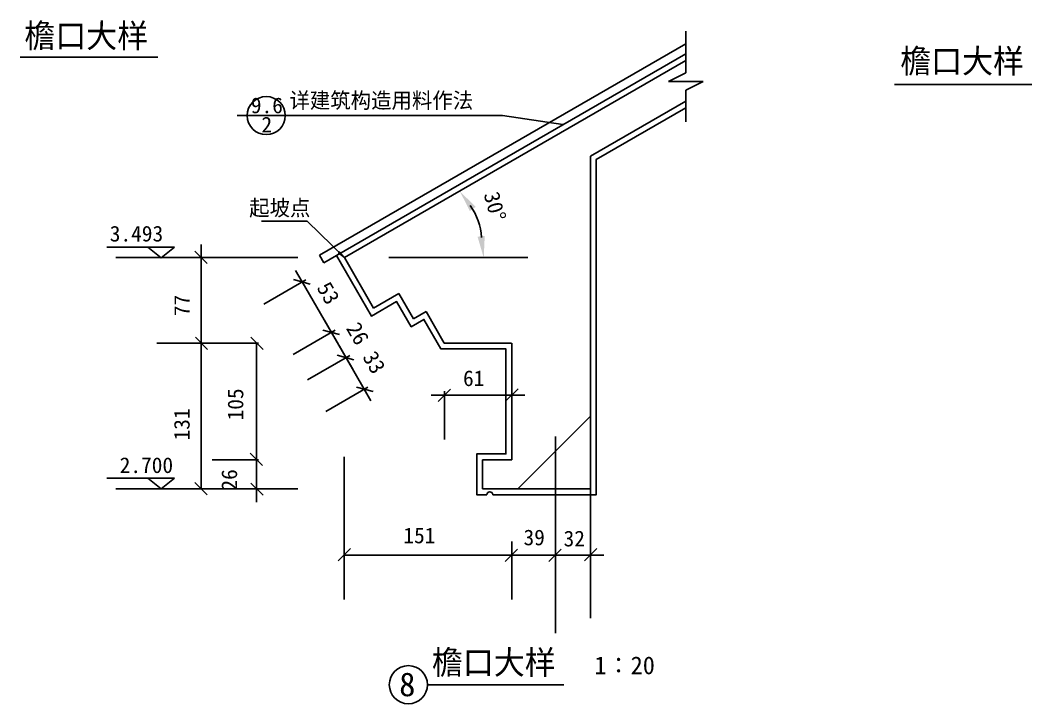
# Model space of a CAD drawing. Header units: metres. Extents: x -108 to 5385, y 1956 to 9038.
# Drawn here: x 876 to 4741, y 1956 to 4569 of the extents above; entities that cross this region are included whole.
import ezdxf

# ---------------------------------------------------------------- set-up
doc = ezdxf.new("R2010")
doc.units = ezdxf.units.M
for name, color, linetype in [('AXIS', 3, 'Continuous'), ('DIM', 3, 'Continuous'), ('DOTE', 9, 'Continuous'), ('PUB_DIM', 3, 'Continuous'), ('PUB_TITLE', 143, 'Continuous'), ('WALL', 4, 'Continuous'), ('填充', 8, 'Continuous')]:
    doc.layers.add(name, color=color, linetype=linetype)

# ---------------------------------------------------------------- blocks, each defined once
blk = doc.blocks.new('_ARROW')
blk.add_lwpolyline([(0, 0), (-1, 0.1), (-1, -0.1), (-1, -0.1), (0, 0)])
blk = doc.blocks.new('_ArchTick')
at = {"color": 6, "linetype": 'ByBlock'}
blk.add_lwpolyline([(-0.41, -0.41), (0.37, 0.37)], dxfattribs=at)

msp = doc.modelspace()

# ---------------------------------------------------------------- hatches: boundary and pattern name
at = {"layer": '填充'}
h = msp.add_hatch(dxfattribs=at)
h.set_pattern_fill('AN31C', scale=445.71)
h.set_pattern_definition([(45, (0, 0), (-1000.65, 1000.65), [])])
h.paths.add_polyline_path([(2753.88, 3334.56), (2753.88, 2888.86), (2642.46, 2888.86), (2642.46, 2777.43), (2753.88, 2777.43), (3054.73, 2777.43), (3054.73, 4049.42), (3418.94, 4259.69), (3418.94, 4301.46), (3485.16, 4334.57), (3352.71, 4334.57), (3418.94, 4367.68), (3418.94, 4414.09), (2114.72, 3661.1), (2226.14, 3468.1), (2322.64, 3523.81), (2378.35, 3427.32), (2426.6, 3455.17), (2496.24, 3334.56)])

# ---------------------------------------------------------------- linework, layer by layer
for p, q in [((1927.57, 4204.09), (1743.31, 4204.09)), ((1207.11, 3701.18), (1465.72, 3701.18)), ((1414.74, 3659.91), (1363.75, 3701.18)), ((1414.74, 3659.91), (1465.72, 3701.18)), ((1414.74, 3659.91), (1414.74, 3659.91)), ((1206.83, 2818.69), (1465.44, 2818.69)), ((1414.46, 2777.42), (1363.47, 2818.69)), ((1414.46, 2777.42), (1465.44, 2818.69)), ((1414.46, 2777.42), (1414.46, 2777.42))]:
    msp.add_line(p, q)
for centre in [(1816.14, 4204.09), (2359.14, 2028.9)]:
    msp.add_circle(centre, 72.83)
at = {"layer": 'AXIS'}
for p, q in [((1567.71, 3661.1), (1567.71, 3711.94)), ((1785.85, 3661.1), (1398.24, 3661.1)), ((1567.71, 3334.56), (1567.71, 3661.1)), ((1954.03, 3568.33), (1928.61, 3612.36)), ((1967.95, 3576.36), (1807.27, 3483.59)), ((1954.03, 3568.33), (2065.46, 3375.33)), ((2065.46, 3375.33), (2040.04, 3419.36)), ((2079.38, 3383.36), (1918.69, 3290.59)), ((2079.38, 3383.36), (1918.69, 3290.59)), ((2065.46, 3375.33), (2090.88, 3331.3)), ((2065.46, 3375.33), (2121.17, 3278.83)), ((1785.85, 3334.56), (1398.24, 3334.56)), ((1785.85, 3334.56), (1398.24, 3334.56)), ((1567.71, 3334.56), (1567.71, 3283.72)), ((1567.71, 2777.43), (1567.71, 3334.56)), ((1786.32, 3334.56), (1609.95, 3334.56)), ((1779.42, 2888.86), (1779.42, 3334.56)), ((2135.09, 3286.87), (1974.41, 3194.1)), ((2135.09, 3286.87), (1974.41, 3194.1)), ((2121.17, 3278.83), (2095.75, 3322.86)), ((2121.17, 3278.83), (2146.6, 3234.8)), ((2121.17, 3278.83), (2190.81, 3158.22)), ((2204.72, 3166.26), (2044.04, 3073.49)), ((2190.81, 3158.22), (2216.23, 3114.19)), ((2497.35, 3135.75), (2446.51, 3135.75)), ((2497.35, 3150.85), (2497.35, 2966.28)), ((2497.35, 3135.75), (2753.88, 3135.75)), ((2753.88, 3150.85), (2753.88, 2966.28)), ((2753.88, 3135.75), (2804.73, 3135.75)), ((1779.42, 2888.86), (1779.42, 2939.7)), ((2113.6, 2899.5), (2113.6, 2355.02)), ((1786.32, 2888.86), (1609.95, 2888.86)), ((1786.32, 2888.86), (1609.95, 2888.86)), ((1779.42, 2777.43), (1779.42, 2888.86)), ((1785.85, 2777.43), (1398.24, 2777.43)), ((1786.32, 2777.43), (1609.95, 2777.43)), ((1779.42, 2777.43), (1779.42, 2726.59)), ((2753.88, 2575.81), (2753.88, 2355.02)), ((3054.73, 2575.81), (3054.73, 2355.02)), ((2113.6, 2524.49), (2753.88, 2524.49)), ((2753.88, 2524.49), (2703.04, 2524.49)), ((2753.88, 2524.49), (2921.02, 2524.49)), ((2921.02, 2524.49), (2870.18, 2524.49)), ((2921.02, 2524.49), (2971.87, 2524.49)), ((2921.02, 2524.49), (3054.73, 2524.49)), ((3054.73, 2524.49), (3105.58, 2524.49))]:
    msp.add_line(p, q, dxfattribs=at)
at = {"layer": 'DIM'}
for p, q in [((3419.71, 4527.29), (3419.71, 4367.64)), ((3418.94, 4367.68), (3352.71, 4334.57)), ((3352.71, 4334.57), (3485.16, 4334.57)), ((3485.16, 4334.57), (3418.94, 4301.46)), ((3418.94, 4301.46), (3418.94, 4180.05))]:
    msp.add_line(p, q, dxfattribs=at)
at = {"layer": 'DOTE'}
msp.add_line((2921.02, 2225.37), (2921.02, 2977.03), dxfattribs=at)
at = {"layer": 'PUB_DIM'}
for p, q in [((3418.94, 4478.42), (2019.31, 3670.35)), ((2718.92, 4204.09), (1705.03, 4204.09)), ((2949.95, 4170.58), (2718.92, 4204.09)), ((1971.99, 3800.56), (1797.95, 3800.56)), ((2114.72, 3661.1), (1971.99, 3800.56)), ((1241.58, 3661.1), (1936.49, 3661.1)), ((2019.31, 3670.35), (2036.03, 3641.4)), ((2084.27, 3669.25), (2036.03, 3641.4)), ((2284.19, 3661.1), (2816.14, 3661.1)), ((1241.58, 2777.43), (1936.49, 2777.43)), ((3054.73, 2283.61), (3054.73, 2777.43))]:
    msp.add_line(p, q, dxfattribs=at)
msp.add_arc((2411.96, 3725.76), 227.34, 3.17, 36.13, dxfattribs=at)
for points in [[(2594.03, 3839.09), (2616.33, 3855.39), (2556.26, 3914.15)], [(2650.97, 3744.47), (2623.54, 3741.17), (2647.16, 3660.54)]]:
    msp.add_solid(points, dxfattribs=at)
at = {"layer": 'PUB_TITLE'}
for p, q in [((876.38, 4427.25), (1402.18, 4427.25)), ((4216.54, 4323.23), (4740.84, 4323.23)), ((2431.17, 2029.08), (2953.74, 2029.08))]:
    msp.add_line(p, q, dxfattribs=at)
at = {"layer": 'WALL'}
for p, q in [((3418.94, 4414.09), (2114.72, 3661.1)), ((3054.73, 4049.42), (3418.94, 4259.69)), ((3054.73, 2777.43), (3054.73, 4049.42)), ((2114.72, 3661.1), (2226.14, 3468.1)), ((2226.14, 3468.1), (2322.64, 3523.81)), ((2322.64, 3523.81), (2378.35, 3427.32)), ((2378.35, 3427.32), (2426.6, 3455.17)), ((2426.6, 3455.17), (2496.24, 3334.56)), ((2496.24, 3334.56), (2752.77, 3334.56)), ((2753.88, 3334.56), (2753.88, 2888.86)), ((2753.88, 2888.86), (2642.46, 2888.86)), ((2642.46, 2888.86), (2642.46, 2777.43)), ((2642.46, 2777.43), (2753.88, 2777.43)), ((2753.88, 2777.43), (3054.73, 2777.43))]:
    msp.add_line(p, q, dxfattribs=at)
at = {"layer": '填充'}
msp.add_line((2659.01, 2755.14), (2620.17, 2755.14), dxfattribs=at)
for points in [[(2659.01, 2755.14), (2620.17, 2755.14), (2620.17, 2911.14), (2731.6, 2911.14), (2731.6, 3312.28), (2483.37, 3312.28), (2418.45, 3424.73), (2370.2, 3396.87), (2314.48, 3493.37), (2217.99, 3437.66), (2084.27, 3669.25), (3418.94, 4439.82)], [(3418.94, 4233.96), (3077.02, 4036.55), (3077.02, 2755.14), (2681.3, 2755.14)]]:
    msp.add_lwpolyline(points, dxfattribs=at)
msp.add_arc((2670.16, 2755.14), 11.14, 0, 180, dxfattribs=at)

# ---------------------------------------------------------------- block references
at = {"layer": 'AXIS', "xscale": 60, "yscale": 60, "zscale": 60}
for p, rotation in [((1567.71, 3661.1), 270), ((1954.03, 3568.33), 300), ((2065.46, 3375.33), 300), ((1567.71, 3334.56), 90), ((1779.42, 3334.56), 90), ((2121.17, 3278.83), 300), ((2190.81, 3158.22), 120), ((2753.88, 3135.75), 180), ((1779.42, 2888.86), 270), ((1567.71, 2777.43), 270), ((1779.42, 2777.43), 90), ((2113.6, 2524.49), 180), ((3054.73, 2524.49), 180)]:
    msp.add_blockref('_ArchTick', p, dxfattribs=dict(at, rotation=rotation))
for p in [(2497.35, 3135.75), (2753.88, 2524.49), (2921.02, 2524.49)]:
    msp.add_blockref('_ArchTick', p, dxfattribs=at)
at = {"layer": 'PUB_DIM', "xscale": 28.53, "yscale": 28.53, "zscale": 28.53, "rotation": 315}
msp.add_blockref('_ARROW', (2114.72, 3661.1), dxfattribs=at)

# ---------------------------------------------------------------- texts
for s, p in [('详建筑构造用料作法', (1904.81, 4232.24)), ('9.6', (1757.49, 4212.97)), ('2', (1797.82, 4139.6)), ('起坡点', (1750.99, 3821.19)), ('3.493', (1218.43, 3722.77)), ('61', (2568.07, 3170.3)), ('2.700', (1256.35, 2838.02)), ('151', (2340.19, 2569.4)), ('39', (2799.11, 2561.86)), ('32', (2952.15, 2557.59))]:
    msp.add_text(s, height=60).set_placement(p)
for s, rotation, p in [('30°', 285, (2646.65, 3903.57)), ('53', 300, (2007.42, 3546.25)), ('77', 90, (1524.09, 3437.34)), ('26', 300, (2119.47, 3391.37)), ('33', 300, (2182.46, 3281.3)), ('105', 90, (1728.61, 3039.05)), ('131', 90, (1523.6, 2962.44)), ('26', 90, (1705, 2770.94))]:
    msp.add_text(s, height=60, rotation=rotation).set_placement(p)
at = {"layer": 'PUB_TITLE'}
for s, height, p in [('檐口大样', 91, (891.96, 4463.74)), ('檐口大样', 91, (4238.05, 4366.89)), ('檐口大样', 91, (2449.03, 2068.78)), ('1∶20', 68, (3069.72, 2069.04)), ('8', 91, (2324.21, 1984.87))]:
    msp.add_text(s, height=height, dxfattribs=at).set_placement(p)

doc.saveas('drawing.dxf')
